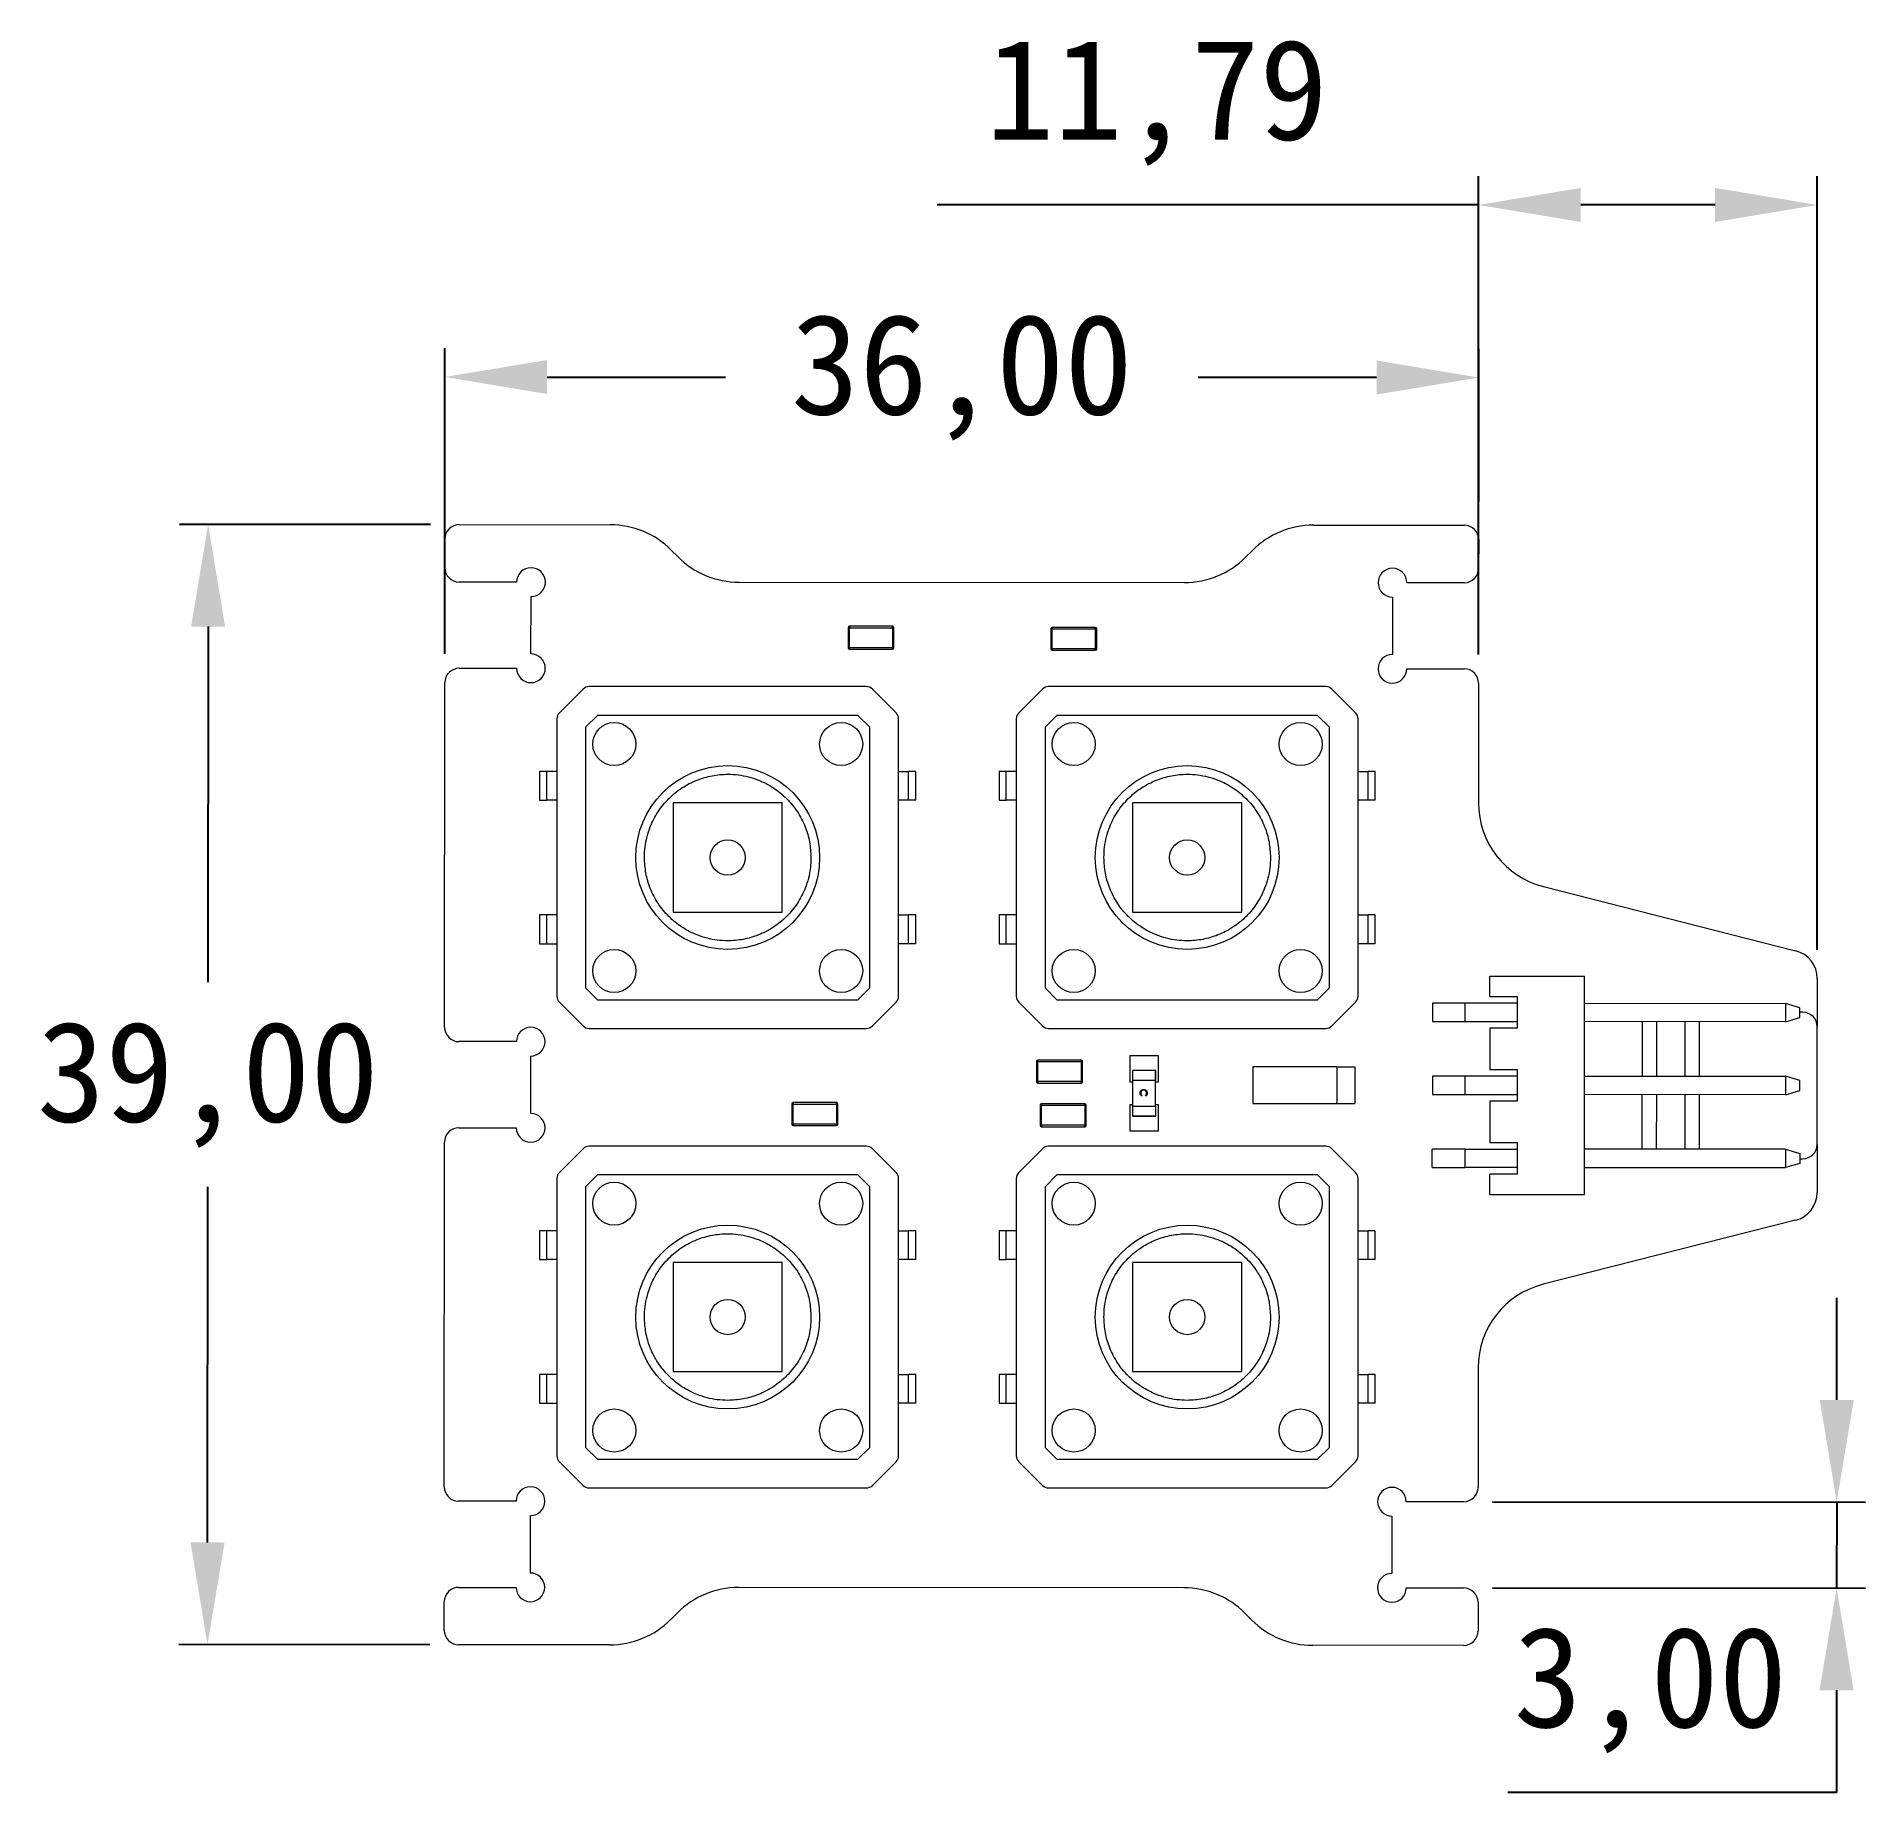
# Model space of a CAD drawing. Header units: millimetres. Extents: x 257.9 to 321.5, y 154.8 to 216.
import ezdxf

# ---------------------------------------------------------------- set-up
doc = ezdxf.new("R2010")
doc.units = ezdxf.units.MM
doc.header["$PDSIZE"] = -1
doc.dimstyles.new('ISO-25', dxfattribs={"dimtxt": 2.5, "dimasz": 2.5, "dimexe": 1.25, "dimexo": 0.625, "dimtad": 1, "dimtxsty": 'Standard', "dimcen": 2.5, "dimadec": 0, "dimazin": 0, "dimtfac": 1, "dimtmove": 0, "dimatfit": 3, "dimfxl": 1, "dimarcsym": 0})

# ---------------------------------------------------------------- blocks, each defined once
blk = doc.blocks.new('*D3')
at = {"color": 0, "lineweight": -2, "transparency": 16777216}
for p, q in [((272.069, 194.458), (272.075, 205.1)), ((308.066, 194.436), (308.073, 205.078)), ((275.63, 204.098), (281.841, 204.094)), ((304.516, 204.081), (298.306, 204.084))]:
    blk.add_line(p, q, dxfattribs=at)
at = {"color": 0, "transparency": 16777216}
for points in [[(275.631, 204.69), (275.63, 203.505), (272.074, 204.1)], [(304.517, 204.673), (304.516, 203.488), (308.072, 204.078)]]:
    blk.add_solid(points, dxfattribs=at)
at = {"layer": 'Defpoints', "color": 0, "transparency": 16777216}
for p in [(308.072, 204.078), (272.068, 193.458), (308.066, 193.436)]:
    blk.add_point(p, dxfattribs=at)
at = {"color": 0, "transparency": 16777216, "insert": (290.073, 204.089), "char_height": 3.5, "attachment_point": 5}
blk.add_mtext('36,00', dxfattribs=at)
blk = doc.blocks.new('*D4')
at = {"color": 0, "lineweight": -2, "transparency": 16777216}
for p, q in [((271.571, 198.958), (262.828, 198.963)), ((263.826, 195.406), (263.819, 183.028)), ((263.807, 163.518), (263.815, 175.897)), ((271.548, 159.958), (262.805, 159.963))]:
    blk.add_line(p, q, dxfattribs=at)
at = {"color": 0, "transparency": 16777216}
for points in [[(263.234, 195.407), (264.419, 195.406), (263.828, 198.962)], [(263.215, 163.519), (264.4, 163.518), (263.805, 159.962)]]:
    blk.add_solid(points, dxfattribs=at)
at = {"layer": 'Defpoints', "color": 0, "transparency": 16777216}
for p in [(272.571, 198.957), (263.805, 159.962), (272.548, 159.957)]:
    blk.add_point(p, dxfattribs=at)
at = {"color": 0, "transparency": 16777216, "insert": (263.817, 179.462), "char_height": 3.5, "attachment_point": 5}
blk.add_mtext('39,00', dxfattribs=at)
blk = doc.blocks.new('*D5')
at = {"color": 0, "lineweight": -2, "transparency": 16777216}
for p, q in [((320.539, 168.485), (320.542, 172.041)), ((308.549, 164.936), (321.537, 164.928)), ((320.537, 164.929), (320.535, 161.929)), ((308.547, 161.936), (321.535, 161.928)), ((320.533, 158.373), (320.531, 154.817)), ((320.531, 154.817), (309.091, 154.817))]:
    blk.add_line(p, q, dxfattribs=at)
at = {"color": 0, "transparency": 16777216}
for points in [[(319.947, 168.485), (321.132, 168.484), (320.537, 164.929)], [(319.941, 158.373), (321.126, 158.372), (320.535, 161.929)]]:
    blk.add_solid(points, dxfattribs=at)
at = {"layer": 'Defpoints', "color": 0, "transparency": 16777216}
for p in [(307.549, 164.936), (307.547, 161.936), (320.535, 161.929)]:
    blk.add_point(p, dxfattribs=at)
at = {"color": 0, "transparency": 16777216, "insert": (314.049, 158.382), "char_height": 3.5, "attachment_point": 5}
blk.add_mtext('3,00', dxfattribs=at)
blk = doc.blocks.new('*D6')
at = {"color": 0, "lineweight": -2, "transparency": 16777216}
for p, q in [((308.066, 194.436), (308.066, 211.088)), ((319.86, 184.151), (319.86, 211.088)), ((308.066, 210.088), (289.212, 210.088)), ((316.304, 210.088), (311.622, 210.088))]:
    blk.add_line(p, q, dxfattribs=at)
at = {"color": 0, "transparency": 16777216}
for points in [[(311.622, 210.681), (311.622, 209.496), (308.066, 210.088)], [(316.304, 210.681), (316.304, 209.496), (319.86, 210.088)]]:
    blk.add_solid(points, dxfattribs=at)
at = {"layer": 'Defpoints', "color": 0, "transparency": 16777216}
for p in [(308.066, 210.088), (308.066, 193.436), (319.86, 183.151)]:
    blk.add_point(p, dxfattribs=at)
at = {"color": 0, "transparency": 16777216, "insert": (296.861, 213.654), "char_height": 3.5, "attachment_point": 5}
blk.add_mtext('11,79', dxfattribs=at)

msp = doc.modelspace()

# ---------------------------------------------------------------- linework, layer by layer
at = {"color": 7, "linetype": 'Continuous', "lineweight": 15}
for p, q in [((272.571, 198.957), (277.829, 198.954)), ((302.314, 198.939), (307.571, 198.936)), ((272.07, 197.458), (272.071, 198.458)), ((279.949, 198.074), (280.192, 197.831)), ((299.949, 197.82), (300.192, 198.062)), ((308.071, 198.436), (308.068, 197.436)), ((274.57, 196.956), (272.57, 196.957)), ((282.313, 196.951), (297.827, 196.942)), ((307.568, 196.936), (305.568, 196.937)), ((275.069, 194.456), (275.07, 196.456)), ((305.068, 196.438), (305.066, 194.438)), ((286.159, 195.37), (286.109, 195.37)), ((286.109, 195.37), (286.109, 194.67)), ((286.159, 195.42), (286.159, 195.37)), ((287.659, 195.42), (286.159, 195.42)), ((286.159, 195.37), (287.659, 195.37)), ((286.159, 194.67), (286.159, 195.37)), ((287.659, 195.37), (287.659, 195.42)), ((287.659, 195.37), (287.659, 194.67)), ((287.709, 195.37), (287.659, 195.37)), ((287.709, 194.67), (287.709, 195.37)), ((293.171, 195.332), (293.171, 194.632)), ((293.221, 195.332), (293.171, 195.332)), ((293.221, 195.382), (293.221, 195.332)), ((294.721, 195.382), (293.221, 195.382)), ((293.221, 194.632), (293.221, 195.332)), ((293.221, 195.332), (294.721, 195.332)), ((294.721, 195.332), (294.721, 195.382)), ((294.721, 195.332), (294.721, 194.632)), ((294.771, 195.332), (294.721, 195.332)), ((294.771, 194.632), (294.771, 195.332)), ((286.109, 194.67), (286.159, 194.67)), ((287.659, 194.67), (286.159, 194.67)), ((286.159, 194.67), (286.159, 194.62)), ((286.159, 194.62), (287.659, 194.62)), ((287.659, 194.67), (287.709, 194.67)), ((287.659, 194.62), (287.659, 194.67)), ((293.171, 194.632), (293.221, 194.632)), ((293.221, 194.632), (293.221, 194.582)), ((294.721, 194.632), (293.221, 194.632)), ((293.221, 194.582), (294.721, 194.582)), ((294.721, 194.582), (294.721, 194.632)), ((294.721, 194.632), (294.771, 194.632)), ((272.568, 193.957), (274.568, 193.956)), ((305.566, 193.937), (307.566, 193.936)), ((272.061, 181.458), (272.068, 193.458)), ((276.882, 193.229), (276.058, 192.405)), ((286.746, 193.317), (277.094, 193.317)), ((287.782, 192.405), (286.958, 193.229)), ((292.882, 193.229), (292.058, 192.405)), ((302.746, 193.317), (293.094, 193.317)), ((303.782, 192.405), (302.958, 193.229)), ((308.066, 193.436), (308.063, 189.269)), ((275.97, 192.193), (275.97, 182.541)), ((277.384, 192.317), (276.97, 191.903)), ((276.97, 191.903), (276.97, 182.831)), ((286.456, 192.317), (277.384, 192.317)), ((286.87, 191.903), (286.456, 192.317)), ((286.87, 182.831), (286.87, 191.903)), ((287.87, 182.541), (287.87, 192.193)), ((291.97, 192.193), (291.97, 182.541)), ((293.384, 192.317), (292.97, 191.903)), ((292.97, 191.903), (292.97, 182.831)), ((302.456, 192.317), (293.384, 192.317)), ((302.87, 191.903), (302.456, 192.317)), ((302.87, 182.831), (302.87, 191.903)), ((303.87, 182.541), (303.87, 192.193)), ((275.37, 190.367), (275.37, 189.367)), ((275.62, 190.367), (275.37, 190.367)), ((275.97, 190.367), (275.62, 190.367)), ((275.62, 189.367), (275.62, 190.367)), ((287.87, 190.367), (288.22, 190.367)), ((288.22, 189.367), (288.22, 190.367)), ((288.47, 190.367), (288.22, 190.367)), ((288.47, 189.367), (288.47, 190.367)), ((291.37, 190.367), (291.37, 189.367)), ((291.62, 190.367), (291.37, 190.367)), ((291.97, 190.367), (291.62, 190.367)), ((291.62, 189.367), (291.62, 190.367)), ((303.87, 190.367), (304.22, 190.367)), ((304.22, 189.367), (304.22, 190.367)), ((304.47, 190.367), (304.22, 190.367)), ((304.47, 189.367), (304.47, 190.367)), ((275.37, 189.367), (275.62, 189.367)), ((275.97, 189.367), (275.62, 189.367)), ((280.02, 189.267), (280.02, 185.467)), ((283.82, 189.267), (280.02, 189.267)), ((283.82, 185.467), (283.82, 189.267)), ((288.22, 189.367), (287.87, 189.367)), ((288.47, 189.367), (288.22, 189.367)), ((291.37, 189.367), (291.62, 189.367)), ((291.97, 189.367), (291.62, 189.367)), ((296.02, 189.267), (296.02, 185.467)), ((299.82, 189.267), (296.02, 189.267)), ((299.82, 185.467), (299.82, 189.267)), ((304.22, 189.367), (303.87, 189.367)), ((304.47, 189.367), (304.22, 189.367)), ((310.322, 186.36), (319.107, 184.121)), ((275.37, 185.367), (275.37, 184.367)), ((275.62, 185.367), (275.37, 185.367)), ((275.97, 185.367), (275.62, 185.367)), ((275.62, 184.367), (275.62, 185.367)), ((280.02, 185.467), (283.82, 185.467)), ((287.87, 185.367), (288.22, 185.367)), ((288.22, 184.367), (288.22, 185.367)), ((288.47, 185.367), (288.22, 185.367)), ((288.47, 184.367), (288.47, 185.367)), ((291.37, 185.367), (291.37, 184.367)), ((291.62, 185.367), (291.37, 185.367)), ((291.97, 185.367), (291.62, 185.367)), ((291.62, 184.367), (291.62, 185.367)), ((296.02, 185.467), (299.82, 185.467)), ((303.87, 185.367), (304.22, 185.367)), ((304.22, 184.367), (304.22, 185.367)), ((304.47, 185.367), (304.22, 185.367)), ((304.47, 184.367), (304.47, 185.367)), ((275.37, 184.367), (275.62, 184.367)), ((275.62, 184.367), (275.97, 184.367)), ((288.22, 184.367), (287.87, 184.367)), ((288.47, 184.367), (288.22, 184.367)), ((291.37, 184.367), (291.62, 184.367)), ((291.62, 184.367), (291.97, 184.367)), ((304.22, 184.367), (303.87, 184.367)), ((304.47, 184.367), (304.22, 184.367)), ((276.97, 182.831), (277.384, 182.417)), ((286.456, 182.417), (286.87, 182.831)), ((292.97, 182.831), (293.384, 182.417)), ((302.456, 182.417), (302.87, 182.831)), ((308.459, 182.526), (308.46, 183.236)), ((308.46, 183.236), (311.76, 183.234)), ((311.755, 175.634), (311.76, 183.234)), ((319.86, 183.151), (319.859, 181.479)), ((276.058, 182.329), (276.882, 181.505)), ((277.384, 182.417), (286.456, 182.417)), ((286.958, 181.505), (287.782, 182.329)), ((292.058, 182.329), (292.882, 181.505)), ((293.384, 182.417), (302.456, 182.417)), ((302.958, 181.505), (303.782, 182.329)), ((306.459, 182.297), (306.459, 181.657)), ((309.409, 182.295), (307.599, 182.296)), ((307.599, 181.656), (307.599, 182.296)), ((308.459, 182.526), (309.409, 182.525)), ((309.409, 182.525), (309.409, 181.425)), ((311.759, 182.294), (318.759, 182.29)), ((318.759, 182.29), (318.759, 181.65)), ((319.259, 182.139), (318.759, 182.29)), ((319.259, 181.799), (319.259, 182.139)), ((307.599, 181.656), (309.409, 181.655)), ((318.759, 181.65), (311.759, 181.654)), ((313.759, 181.653), (313.758, 179.753)), ((314.259, 181.652), (314.258, 179.752)), ((315.258, 179.752), (315.259, 181.652)), ((315.758, 179.751), (315.759, 181.651)), ((318.759, 181.65), (319.259, 181.799)), ((319.359, 181.979), (319.259, 181.979)), ((274.561, 180.956), (272.561, 180.957)), ((277.094, 181.417), (286.746, 181.417)), ((293.094, 181.417), (302.746, 181.417)), ((308.459, 181.426), (308.458, 179.986)), ((309.409, 181.425), (308.459, 181.426)), ((319.856, 177.379), (319.859, 181.479)), ((275.059, 178.456), (275.06, 180.456)), ((292.724, 180.264), (292.674, 180.264)), ((292.674, 180.264), (292.674, 179.564)), ((292.724, 180.314), (292.724, 180.264)), ((294.224, 180.314), (292.724, 180.314)), ((292.724, 179.564), (292.724, 180.264)), ((292.724, 180.264), (294.224, 180.264)), ((294.224, 180.264), (294.224, 180.314)), ((294.274, 180.264), (294.224, 180.264)), ((294.224, 180.264), (294.224, 179.564)), ((294.274, 179.564), (294.274, 180.264)), ((295.926, 180.457), (295.926, 179.557)), ((296.926, 180.457), (295.926, 180.457)), ((296.926, 179.557), (296.926, 180.457)), ((296.021, 179.947), (296.021, 179.607)), ((296.031, 179.947), (296.021, 179.947)), ((296.031, 179.607), (296.021, 179.607)), ((296.031, 179.947), (296.031, 179.957)), ((296.821, 179.957), (296.031, 179.957)), ((296.821, 179.947), (296.031, 179.947)), ((296.031, 179.607), (296.031, 179.947)), ((296.821, 179.607), (296.031, 179.607)), ((296.031, 178.707), (296.031, 179.607)), ((296.821, 179.947), (296.821, 179.957)), ((296.821, 179.607), (296.821, 179.947)), ((296.831, 179.947), (296.821, 179.947)), ((296.831, 179.607), (296.821, 179.607)), ((296.821, 178.707), (296.821, 179.607)), ((296.831, 179.607), (296.831, 179.947)), ((300.206, 180.077), (300.206, 178.807)), ((303.127, 180.077), (300.206, 180.077)), ((303.127, 180.077), (303.762, 180.077)), ((303.127, 180.077), (303.127, 178.807)), ((303.762, 180.077), (303.762, 178.807)), ((306.458, 179.757), (306.457, 179.117)), ((307.597, 179.116), (307.598, 179.756)), ((309.408, 179.755), (307.598, 179.756)), ((308.458, 179.986), (309.408, 179.985)), ((309.408, 179.985), (309.407, 178.885)), ((311.758, 179.754), (318.758, 179.75)), ((318.758, 179.75), (318.757, 179.11)), ((319.258, 179.599), (318.758, 179.75)), ((319.257, 179.259), (319.258, 179.599)), ((292.674, 179.564), (292.724, 179.564)), ((294.224, 179.564), (292.724, 179.564)), ((292.724, 179.564), (292.724, 179.514)), ((292.724, 179.514), (294.224, 179.514)), ((294.224, 179.564), (294.274, 179.564)), ((294.224, 179.514), (294.224, 179.564)), ((295.926, 179.557), (296.031, 179.557)), ((296.343, 179.079), (296.329, 179.06)), ((296.481, 179.06), (296.466, 179.079)), ((296.821, 179.557), (296.926, 179.557)), ((307.597, 179.116), (309.407, 179.115)), ((318.757, 179.11), (311.757, 179.114)), ((313.757, 179.113), (313.756, 177.213)), ((314.257, 179.112), (314.256, 177.212)), ((315.256, 177.212), (315.257, 179.112)), ((315.756, 177.211), (315.757, 179.111)), ((318.757, 179.11), (319.257, 179.259)), ((284.154, 178.783), (284.154, 178.083)), ((284.204, 178.783), (284.154, 178.783)), ((284.204, 178.833), (284.204, 178.783)), ((285.704, 178.833), (284.204, 178.833)), ((284.204, 178.083), (284.204, 178.783)), ((284.204, 178.783), (285.704, 178.783)), ((285.704, 178.783), (285.704, 178.833)), ((285.754, 178.783), (285.704, 178.783)), ((285.704, 178.783), (285.704, 178.083)), ((285.754, 178.083), (285.754, 178.783)), ((292.802, 178.745), (292.802, 178.045)), ((292.852, 178.745), (292.802, 178.745)), ((292.852, 178.795), (292.852, 178.745)), ((294.352, 178.795), (292.852, 178.795)), ((292.852, 178.045), (292.852, 178.745)), ((292.852, 178.745), (294.352, 178.745)), ((294.352, 178.745), (294.352, 178.795)), ((294.352, 178.745), (294.352, 178.045)), ((294.402, 178.745), (294.352, 178.745)), ((294.402, 178.045), (294.402, 178.745)), ((296.031, 178.757), (295.926, 178.757)), ((295.926, 178.757), (295.926, 177.857)), ((296.021, 178.707), (296.021, 178.367)), ((296.021, 178.707), (296.031, 178.707)), ((296.021, 178.367), (296.031, 178.367)), ((296.031, 178.707), (296.821, 178.707)), ((296.031, 178.367), (296.031, 178.707)), ((296.821, 178.367), (296.031, 178.367)), ((296.031, 178.367), (296.031, 178.357)), ((296.031, 178.357), (296.821, 178.357)), ((296.926, 178.757), (296.821, 178.757)), ((296.821, 178.707), (296.821, 178.367)), ((296.821, 178.707), (296.831, 178.707)), ((296.821, 178.367), (296.821, 178.357)), ((296.821, 178.367), (296.831, 178.367)), ((296.831, 178.367), (296.831, 178.707)), ((296.926, 177.857), (296.926, 178.757)), ((300.206, 178.807), (303.127, 178.807)), ((303.127, 178.807), (303.762, 178.807)), ((308.457, 178.886), (308.456, 177.446)), ((309.407, 178.885), (308.457, 178.886)), ((272.559, 177.957), (274.559, 177.956)), ((284.154, 178.083), (284.204, 178.083)), ((285.704, 178.083), (284.204, 178.083)), ((284.204, 178.083), (284.204, 178.033)), ((284.204, 178.033), (285.704, 178.033)), ((285.704, 178.083), (285.754, 178.083)), ((285.704, 178.033), (285.704, 178.083)), ((292.802, 178.045), (292.852, 178.045)), ((292.852, 178.045), (292.852, 177.995)), ((294.352, 178.045), (292.852, 178.045)), ((292.852, 177.995), (294.352, 177.995)), ((294.352, 177.995), (294.352, 178.045)), ((294.352, 178.045), (294.402, 178.045)), ((295.926, 177.857), (296.926, 177.857)), ((272.051, 165.458), (272.058, 177.458)), ((276.882, 177.229), (276.058, 176.405)), ((286.746, 177.317), (277.094, 177.317)), ((287.782, 176.405), (286.958, 177.229)), ((292.882, 177.229), (292.058, 176.405)), ((302.746, 177.317), (293.094, 177.317)), ((303.782, 176.405), (302.958, 177.229)), ((306.456, 176.577), (306.456, 177.217)), ((307.596, 177.216), (309.406, 177.215)), ((307.596, 176.576), (307.596, 177.216)), ((308.456, 177.446), (309.406, 177.445)), ((309.406, 177.445), (309.406, 176.345)), ((318.756, 177.21), (311.756, 177.214)), ((318.756, 177.21), (318.756, 176.57)), ((318.756, 177.21), (319.256, 177.059)), ((319.256, 177.059), (319.256, 176.719)), ((319.856, 177.379), (319.855, 175.707)), ((309.406, 176.575), (307.596, 176.576)), ((311.756, 176.574), (318.756, 176.57)), ((319.256, 176.719), (318.756, 176.57)), ((319.256, 176.879), (319.356, 176.879)), ((275.97, 176.193), (275.97, 166.541)), ((277.384, 176.317), (276.97, 175.903)), ((276.97, 175.903), (276.97, 166.831)), ((286.456, 176.317), (277.384, 176.317)), ((286.87, 175.903), (286.456, 176.317)), ((286.87, 166.831), (286.87, 175.903)), ((287.87, 166.541), (287.87, 176.193)), ((291.97, 176.193), (291.97, 166.541)), ((293.384, 176.317), (292.97, 175.903)), ((292.97, 175.903), (292.97, 166.831)), ((302.456, 176.317), (293.384, 176.317)), ((302.87, 175.903), (302.456, 176.317)), ((302.87, 166.831), (302.87, 175.903)), ((303.87, 166.541), (303.87, 176.193)), ((308.455, 175.636), (308.456, 176.346)), ((309.406, 176.345), (308.456, 176.346)), ((308.455, 175.636), (311.755, 175.634)), ((319.101, 174.738), (310.314, 172.509)), ((275.37, 174.367), (275.37, 173.367)), ((275.62, 174.367), (275.37, 174.367)), ((275.62, 173.367), (275.62, 174.367)), ((275.97, 174.367), (275.62, 174.367)), ((287.87, 174.367), (288.22, 174.367)), ((288.22, 173.367), (288.22, 174.367)), ((288.47, 174.367), (288.22, 174.367)), ((288.47, 173.367), (288.47, 174.367)), ((291.37, 174.367), (291.37, 173.367)), ((291.62, 174.367), (291.37, 174.367)), ((291.97, 174.367), (291.62, 174.367)), ((291.62, 173.367), (291.62, 174.367)), ((303.87, 174.367), (304.22, 174.367)), ((304.22, 173.367), (304.22, 174.367)), ((304.47, 174.367), (304.22, 174.367)), ((304.47, 173.367), (304.47, 174.367)), ((275.37, 173.367), (275.62, 173.367)), ((275.97, 173.367), (275.62, 173.367)), ((280.02, 173.267), (280.02, 169.467)), ((283.82, 173.267), (280.02, 173.267)), ((283.82, 169.467), (283.82, 173.267)), ((288.22, 173.367), (287.87, 173.367)), ((288.47, 173.367), (288.22, 173.367)), ((291.37, 173.367), (291.62, 173.367)), ((291.97, 173.367), (291.62, 173.367)), ((296.02, 173.267), (296.02, 169.467)), ((299.82, 173.267), (296.02, 173.267)), ((299.82, 169.467), (299.82, 173.267)), ((304.22, 173.367), (303.87, 173.367)), ((304.47, 173.367), (304.22, 173.367)), ((280.02, 169.467), (283.82, 169.467)), ((296.02, 169.467), (299.82, 169.467)), ((308.052, 169.603), (308.049, 165.436)), ((275.37, 169.367), (275.37, 168.367)), ((275.62, 169.367), (275.37, 169.367)), ((275.97, 169.367), (275.62, 169.367)), ((275.62, 168.367), (275.62, 169.367)), ((287.87, 169.367), (288.22, 169.367)), ((288.22, 168.367), (288.22, 169.367)), ((288.47, 169.367), (288.22, 169.367)), ((288.47, 168.367), (288.47, 169.367)), ((291.37, 169.367), (291.37, 168.367)), ((291.62, 169.367), (291.37, 169.367)), ((291.62, 168.367), (291.62, 169.367)), ((291.97, 169.367), (291.62, 169.367)), ((303.87, 169.367), (304.22, 169.367)), ((304.22, 168.367), (304.22, 169.367)), ((304.47, 169.367), (304.22, 169.367)), ((304.47, 168.367), (304.47, 169.367)), ((275.37, 168.367), (275.62, 168.367)), ((275.62, 168.367), (275.97, 168.367)), ((288.22, 168.367), (287.87, 168.367)), ((288.47, 168.367), (288.22, 168.367)), ((291.37, 168.367), (291.62, 168.367)), ((291.62, 168.367), (291.97, 168.367)), ((304.22, 168.367), (303.87, 168.367)), ((304.47, 168.367), (304.22, 168.367)), ((276.058, 166.329), (276.882, 165.505)), ((276.97, 166.831), (277.384, 166.417)), ((277.384, 166.417), (286.456, 166.417)), ((286.456, 166.417), (286.87, 166.831)), ((286.958, 165.505), (287.782, 166.329)), ((292.058, 166.329), (292.882, 165.505)), ((292.97, 166.831), (293.384, 166.417)), ((293.384, 166.417), (302.456, 166.417)), ((302.456, 166.417), (302.87, 166.831)), ((302.958, 165.505), (303.782, 166.329)), ((274.551, 164.956), (272.551, 164.957)), ((277.094, 165.417), (286.746, 165.417)), ((293.094, 165.417), (302.746, 165.417)), ((275.049, 162.456), (275.051, 164.456)), ((305.049, 164.438), (305.047, 162.438)), ((307.549, 164.936), (305.549, 164.937)), ((272.549, 161.957), (274.549, 161.956)), ((297.807, 161.942), (282.292, 161.951)), ((305.547, 161.937), (307.547, 161.936)), ((272.048, 160.458), (272.049, 161.458)), ((308.049, 161.436), (308.048, 160.436)), ((280.17, 161.074), (279.927, 160.831)), ((300.17, 160.819), (299.927, 161.062)), ((277.805, 159.954), (272.548, 159.957)), ((307.548, 159.936), (302.291, 159.939))]:
    msp.add_line(p, q, dxfattribs=at)
at = {"color": 7, "linetype": 'Continuous', "lineweight": 15, "flags": 128}
for points in [[(307.599, 182.296), (307.377, 182.296), (307.163, 182.297), (306.966, 182.297), (306.793, 182.297), (306.651, 182.297), (306.546, 182.297), (306.481, 182.297), (306.459, 182.297)], [(306.459, 181.657), (306.481, 181.657), (306.546, 181.657), (306.651, 181.657), (306.793, 181.657), (306.966, 181.657), (307.163, 181.657), (307.376, 181.656), (307.599, 181.656)], [(307.598, 179.756), (307.375, 179.756), (307.161, 179.757), (306.964, 179.757), (306.792, 179.757), (306.65, 179.757), (306.544, 179.757), (306.48, 179.757), (306.458, 179.757)], [(306.457, 179.117), (306.479, 179.117), (306.544, 179.117), (306.649, 179.117), (306.791, 179.117), (306.964, 179.117), (307.161, 179.117), (307.375, 179.116), (307.597, 179.116)], [(307.596, 177.216), (307.374, 177.216), (307.16, 177.217), (306.963, 177.217), (306.79, 177.217), (306.648, 177.217), (306.543, 177.217), (306.478, 177.217), (306.456, 177.217)], [(306.456, 176.577), (306.478, 176.577), (306.543, 176.577), (306.648, 176.577), (306.79, 176.577), (306.962, 176.577), (307.16, 176.577), (307.373, 176.576), (307.596, 176.576)]]:
    msp.add_lwpolyline(points, dxfattribs=at)
at = {"color": 7, "linetype": 'Continuous', "lineweight": 15}
for centre, radius in [((277.97, 191.317), 0.75), ((285.87, 191.317), 0.75), ((293.97, 191.317), 0.75), ((301.87, 191.317), 0.75), ((281.92, 187.367), 3.2), ((297.92, 187.367), 3.2), ((281.92, 187.367), 0.613), ((297.92, 187.367), 0.613), ((277.97, 183.417), 0.75), ((285.87, 183.417), 0.75), ((293.97, 183.417), 0.75), ((301.87, 183.417), 0.75), ((277.97, 175.317), 0.75), ((285.87, 175.317), 0.75), ((293.97, 175.317), 0.75), ((301.87, 175.317), 0.75), ((281.92, 171.367), 3.2), ((297.92, 171.367), 3.2), ((281.92, 171.367), 0.613), ((297.92, 171.367), 0.613), ((277.97, 167.417), 0.75), ((285.87, 167.417), 0.75), ((293.97, 167.417), 0.75), ((301.87, 167.417), 0.75)]:
    msp.add_circle(centre, radius, dxfattribs=at)
for centre, radius, start, end in [((272.571, 198.457), 0.5, 89.96574, 179.96574), ((277.827, 195.954), 3, 44.96574, 89.96574), ((302.312, 195.939), 3, 89.96574, 134.96574), ((307.571, 198.436), 0.5, 359.96574, 89.96574), ((272.57, 197.457), 0.5, 179.96574, 269.96574), ((275.07, 196.956), 0.5, 269.96574, 179.96574), ((282.315, 199.951), 3, 224.96574, 269.96574), ((297.829, 199.942), 3, 269.96574, 314.96574), ((305.068, 196.938), 0.5, 359.96574, 269.96574), ((307.568, 197.436), 0.5, 269.96574, 359.96574), ((286.159, 195.37), 0.05, 90, 180), ((287.659, 195.37), 0.05, 0, 90), ((293.221, 195.332), 0.05, 90, 180), ((294.721, 195.332), 0.05, 0, 90), ((275.068, 193.956), 0.5, 179.96574, 89.96574), ((286.159, 194.67), 0.05, 180, 270), ((287.659, 194.67), 0.05, 270, 0), ((293.221, 194.632), 0.05, 180, 270), ((294.721, 194.632), 0.05, 270, 0), ((305.066, 193.938), 0.5, 89.96574, 359.96574), ((272.568, 193.457), 0.5, 89.96574, 179.96574), ((307.566, 193.436), 0.5, 359.96574, 89.96574), ((277.094, 193.017), 0.3, 90, 135), ((286.746, 193.017), 0.3, 45, 90), ((293.094, 193.017), 0.3, 90, 135), ((302.746, 193.017), 0.3, 45, 90), ((276.27, 192.193), 0.3, 135, 180), ((287.57, 192.193), 0.3, 0, 45), ((292.27, 192.193), 0.3, 135, 180), ((303.57, 192.193), 0.3, 0, 45), ((311.063, 189.267), 3, 179.96574, 255.70123), ((318.86, 183.152), 1, 359.96574, 75.70123), ((276.27, 182.541), 0.3, 180, 225), ((287.57, 182.541), 0.3, 315, 0), ((292.27, 182.541), 0.3, 180, 225), ((303.57, 182.541), 0.3, 315, 0), ((277.094, 181.717), 0.3, 225, 270), ((286.746, 181.717), 0.3, 270, 315), ((293.094, 181.717), 0.3, 225, 270), ((302.746, 181.717), 0.3, 270, 315), ((319.359, 181.479), 0.5, 359.96574, 89.96574), ((272.561, 181.457), 0.5, 179.96574, 269.96574), ((275.061, 180.956), 0.5, 269.96574, 179.96574), ((292.724, 180.264), 0.05, 90, 180), ((294.224, 180.264), 0.05, 0, 90), ((296.031, 179.947), 0.01, 90, 180), ((296.821, 179.947), 0.01, 0, 90), ((292.724, 179.564), 0.05, 180, 270), ((294.224, 179.564), 0.05, 270, 0), ((275.059, 177.956), 0.5, 179.96574, 89.96574), ((284.204, 178.783), 0.05, 90, 180), ((285.704, 178.783), 0.05, 0, 90), ((292.852, 178.745), 0.05, 90, 180), ((294.352, 178.745), 0.05, 0, 90), ((296.031, 178.367), 0.01, 180, 270), ((296.821, 178.367), 0.01, 270, 0), ((272.558, 177.457), 0.5, 89.96574, 179.96574), ((284.204, 178.083), 0.05, 180, 270), ((285.704, 178.083), 0.05, 270, 0), ((292.852, 178.045), 0.05, 180, 270), ((294.352, 178.045), 0.05, 270, 0), ((277.094, 177.017), 0.3, 90, 135), ((286.746, 177.017), 0.3, 45, 90), ((293.094, 177.017), 0.3, 90, 135), ((302.746, 177.017), 0.3, 45, 90), ((319.356, 177.379), 0.5, 269.96574, 359.96574), ((276.27, 176.193), 0.3, 135, 180), ((287.57, 176.193), 0.3, 0, 45), ((292.27, 176.193), 0.3, 135, 180), ((303.57, 176.193), 0.3, 0, 45), ((318.855, 175.707), 1, 284.23026, 359.96574), ((311.052, 169.601), 3, 104.23026, 179.96574), ((276.27, 166.541), 0.3, 180, 225), ((287.57, 166.541), 0.3, 315, 0), ((292.27, 166.541), 0.3, 180, 225), ((303.57, 166.541), 0.3, 315, 0), ((272.551, 165.457), 0.5, 179.96574, 269.96574), ((275.051, 164.956), 0.5, 269.96574, 179.96574), ((277.094, 165.717), 0.3, 225, 270), ((286.746, 165.717), 0.3, 270, 315), ((293.094, 165.717), 0.3, 225, 270), ((302.746, 165.717), 0.3, 270, 315), ((305.049, 164.938), 0.5, 359.96574, 269.96574), ((307.549, 165.436), 0.5, 269.96574, 359.96574), ((275.049, 161.956), 0.5, 179.96574, 89.96574), ((305.047, 161.938), 0.5, 89.96574, 359.96574), ((272.549, 161.457), 0.5, 89.96574, 179.96574), ((282.29, 158.951), 3, 89.96574, 134.96574), ((297.805, 158.942), 3, 44.96574, 89.96574), ((307.549, 161.436), 0.5, 359.96524, 90.20681), ((277.807, 162.954), 3, 269.96574, 314.96574), ((302.292, 162.939), 3, 224.96574, 269.96574), ((272.548, 160.457), 0.5, 179.96574, 269.96574), ((307.548, 160.436), 0.5, 269.96574, 359.96574)]:
    msp.add_arc(centre, radius, start, end, dxfattribs=at)
for points, knots in [([(279.02, 187.367), (279.024, 187.489), (279.033, 187.732), (279.104, 188.09), (279.24, 188.509), (279.478, 188.971), (279.855, 189.431), (280.239, 189.746), (280.58, 189.945), (280.926, 190.102), (281.373, 190.234), (281.86, 190.278), (282.284, 190.252), (282.643, 190.184), (283.062, 190.047), (283.524, 189.809), (283.984, 189.432), (284.299, 189.048), (284.498, 188.707), (284.655, 188.361), (284.791, 187.914), (284.81, 187.55), (284.82, 187.367)], [0, 0, 0, 0, 0.040139, 0.079945, 0.120057, 0.185002, 0.250006, 0.314951, 0.347316, 0.380039, 0.43999, 0.499999, 0.5401, 0.579906, 0.620058, 0.685003, 0.750007, 0.814952, 0.847317, 0.880041, 0.939976, 1, 1, 1, 1]), ([(295.02, 187.367), (295.024, 187.489), (295.033, 187.732), (295.104, 188.09), (295.24, 188.509), (295.478, 188.971), (295.855, 189.431), (296.239, 189.746), (296.58, 189.945), (296.926, 190.102), (297.373, 190.234), (297.86, 190.278), (298.284, 190.252), (298.643, 190.184), (299.062, 190.047), (299.524, 189.809), (299.984, 189.432), (300.299, 189.048), (300.498, 188.707), (300.655, 188.361), (300.791, 187.914), (300.81, 187.55), (300.82, 187.367)], [0, 0, 0, 0, 0.040139, 0.079945, 0.120057, 0.185002, 0.250006, 0.314951, 0.347316, 0.380039, 0.43999, 0.499999, 0.5401, 0.579906, 0.620058, 0.685003, 0.750007, 0.814952, 0.847317, 0.880041, 0.939976, 1, 1, 1, 1]), ([(284.82, 187.367), (284.816, 187.245), (284.807, 187.003), (284.736, 186.644), (284.6, 186.225), (284.362, 185.763), (283.985, 185.303), (283.601, 184.988), (283.26, 184.789), (282.914, 184.632), (282.467, 184.501), (281.98, 184.456), (281.556, 184.482), (281.197, 184.55), (280.778, 184.687), (280.316, 184.925), (279.856, 185.302), (279.541, 185.686), (279.342, 186.027), (279.185, 186.373), (279.049, 186.82), (279.03, 187.185), (279.02, 187.367)], [0, 0, 0, 0, 0.040139, 0.079945, 0.120057, 0.185002, 0.250006, 0.314951, 0.347315, 0.380039, 0.43999, 0.499999, 0.5401, 0.579906, 0.620059, 0.685003, 0.750007, 0.814952, 0.847317, 0.880041, 0.939976, 1, 1, 1, 1]), ([(300.82, 187.367), (300.816, 187.245), (300.807, 187.003), (300.736, 186.644), (300.6, 186.225), (300.362, 185.763), (299.985, 185.303), (299.601, 184.988), (299.26, 184.789), (298.914, 184.632), (298.467, 184.501), (297.98, 184.456), (297.556, 184.482), (297.197, 184.55), (296.778, 184.687), (296.316, 184.925), (295.856, 185.302), (295.541, 185.686), (295.342, 186.027), (295.185, 186.373), (295.049, 186.82), (295.03, 187.185), (295.02, 187.367)], [0, 0, 0, 0, 0.040139, 0.079945, 0.120057, 0.185002, 0.250006, 0.31495, 0.347315, 0.380039, 0.43999, 0.499999, 0.5401, 0.579906, 0.620059, 0.685003, 0.750007, 0.814952, 0.847317, 0.880041, 0.939976, 1, 1, 1, 1]), ([(296.279, 179.165), (296.279, 179.171), (296.279, 179.191), (296.288, 179.226), (296.307, 179.251), (296.319, 179.262), (296.321, 179.264)], [0, 0, 0, 0, 0.180925, 0.546286, 0.946311, 1, 1, 1, 1]), ([(296.329, 179.06), (296.324, 179.064), (296.308, 179.077), (296.289, 179.106), (296.279, 179.138), (296.279, 179.158), (296.279, 179.165)], [0, 0, 0, 0, 0.166911, 0.499569, 0.84255, 1, 1, 1, 1]), ([(296.404, 179.272), (296.398, 179.272), (296.38, 179.271), (296.354, 179.261), (296.329, 179.24), (296.31, 179.212), (296.304, 179.185), (296.303, 179.169), (296.303, 179.165)], [0, 0, 0, 0, 0.1216, 0.314507, 0.504493, 0.709415, 0.920401, 1, 1, 1, 1]), ([(296.303, 179.165), (296.303, 179.158), (296.304, 179.139), (296.315, 179.11), (296.332, 179.089), (296.342, 179.08), (296.343, 179.079)], [0, 0, 0, 0, 0.2055259, 0.5793438, 0.9424389, 1, 1, 1, 1]), ([(296.321, 179.264), (296.326, 179.268), (296.342, 179.28), (296.371, 179.292), (296.395, 179.293), (296.406, 179.294)], [0, 0, 0, 0, 0.216323, 0.654396, 1, 1, 1, 1]), ([(296.506, 179.166), (296.506, 179.173), (296.505, 179.192), (296.494, 179.222), (296.471, 179.251), (296.44, 179.269), (296.416, 179.271), (296.404, 179.272)], [0, 0, 0, 0, 0.12273, 0.348193, 0.574861, 0.784023, 1, 1, 1, 1]), ([(296.406, 179.294), (296.413, 179.294), (296.433, 179.293), (296.466, 179.282), (296.498, 179.257), (296.522, 179.222), (296.53, 179.189), (296.531, 179.17), (296.531, 179.165)], [0, 0, 0, 0, 0.100191, 0.303231, 0.503582, 0.711285, 0.921671, 1, 1, 1, 1]), ([(296.466, 179.079), (296.471, 179.083), (296.484, 179.095), (296.5, 179.121), (296.506, 179.147), (296.506, 179.162), (296.506, 179.166)], [0, 0, 0, 0, 0.202444, 0.53646, 0.883617, 1, 1, 1, 1]), ([(296.531, 179.165), (296.531, 179.158), (296.53, 179.138), (296.52, 179.104), (296.5, 179.076), (296.485, 179.063), (296.481, 179.06)], [0, 0, 0, 0, 0.166554, 0.50293, 0.87309, 1, 1, 1, 1]), ([(279.02, 171.367), (279.024, 171.489), (279.033, 171.732), (279.104, 172.09), (279.24, 172.509), (279.478, 172.971), (279.855, 173.431), (280.239, 173.746), (280.58, 173.945), (280.926, 174.102), (281.373, 174.234), (281.86, 174.278), (282.284, 174.252), (282.643, 174.184), (283.062, 174.047), (283.524, 173.809), (283.984, 173.432), (284.299, 173.048), (284.498, 172.707), (284.655, 172.361), (284.791, 171.914), (284.81, 171.549), (284.82, 171.367)], [0, 0, 0, 0, 0.040139, 0.079945, 0.120057, 0.185002, 0.250006, 0.314951, 0.347316, 0.380039, 0.43999, 0.499999, 0.5401, 0.579906, 0.620059, 0.685003, 0.750007, 0.814952, 0.847317, 0.880041, 0.939976, 1, 1, 1, 1]), ([(295.02, 171.367), (295.024, 171.489), (295.033, 171.732), (295.104, 172.09), (295.24, 172.509), (295.478, 172.971), (295.855, 173.431), (296.239, 173.746), (296.58, 173.945), (296.926, 174.102), (297.373, 174.234), (297.86, 174.278), (298.284, 174.252), (298.643, 174.184), (299.062, 174.047), (299.524, 173.809), (299.984, 173.432), (300.299, 173.048), (300.498, 172.707), (300.655, 172.361), (300.791, 171.914), (300.81, 171.549), (300.82, 171.367)], [0, 0, 0, 0, 0.040139, 0.079945, 0.120057, 0.185002, 0.250006, 0.314951, 0.347316, 0.380039, 0.43999, 0.499999, 0.5401, 0.579906, 0.620058, 0.685003, 0.750007, 0.814952, 0.847317, 0.880041, 0.939976, 1, 1, 1, 1]), ([(284.82, 171.367), (284.816, 171.245), (284.807, 171.003), (284.736, 170.644), (284.6, 170.225), (284.362, 169.763), (283.985, 169.303), (283.601, 168.988), (283.26, 168.789), (282.914, 168.632), (282.467, 168.501), (281.98, 168.456), (281.556, 168.482), (281.197, 168.55), (280.778, 168.687), (280.316, 168.925), (279.856, 169.302), (279.541, 169.686), (279.342, 170.027), (279.185, 170.373), (279.049, 170.82), (279.03, 171.185), (279.02, 171.367)], [0, 0, 0, 0, 0.040139, 0.079945, 0.120057, 0.185002, 0.250006, 0.314951, 0.347316, 0.380039, 0.43999, 0.499999, 0.5401, 0.579906, 0.620059, 0.685003, 0.750007, 0.814952, 0.847317, 0.880041, 0.939976, 1, 1, 1, 1]), ([(300.82, 171.367), (300.816, 171.245), (300.807, 171.003), (300.736, 170.644), (300.6, 170.225), (300.362, 169.763), (299.985, 169.303), (299.601, 168.988), (299.26, 168.789), (298.914, 168.632), (298.467, 168.501), (297.98, 168.456), (297.556, 168.482), (297.197, 168.55), (296.778, 168.687), (296.316, 168.925), (295.856, 169.302), (295.541, 169.686), (295.342, 170.027), (295.185, 170.373), (295.049, 170.82), (295.03, 171.185), (295.02, 171.367)], [0, 0, 0, 0, 0.040139, 0.079945, 0.120057, 0.185002, 0.250006, 0.314951, 0.347316, 0.380039, 0.43999, 0.499999, 0.5401, 0.579906, 0.620059, 0.685003, 0.750007, 0.814952, 0.847317, 0.880041, 0.939976, 1, 1, 1, 1])]:
    msp.add_open_spline(points, degree=3, knots=knots, dxfattribs=at)

# ---------------------------------------------------------------- dimensions: what is measured, and where the dimension line sits
dim = msp.add_linear_dim(base=(308.066, 210.088), p1=(319.86, 183.151), p2=(308.066, 193.436), dimstyle='ISO-25', override={"dimtxt": 3.5, "dimasz": 3.556, "dimexe": 1, "dimexo": 1, "dimgap": 1.524, "dimtih": 1, "dimtoh": 1, "dimzin": 0, "dimadec": 2, "dimtzin": 0})
dim.commit()
dim.dimension.update_dxf_attribs({"geometry": '*D6', "text_midpoint": (296.861, 213.654)})
for p1, p2, distance, picture, middle in [((272.068, 193.458), (308.066, 193.436), 10.642, '*D3', (290.073, 204.089)), ((272.571, 198.957), (272.548, 159.957), -8.743, '*D4', (263.817, 179.462)), ((307.549, 164.936), (307.547, 161.936), 12.988, '*D5', (314.049, 158.382))]:
    dim = msp.add_aligned_dim(p1=p1, p2=p2, distance=distance, dimstyle='ISO-25', override={"dimtxt": 3.5, "dimasz": 3.556, "dimexe": 1, "dimexo": 1, "dimgap": 1.524, "dimtih": 1, "dimtoh": 1, "dimzin": 0, "dimadec": 2, "dimtzin": 0})
    dim.commit()
    dim.dimension.update_dxf_attribs({"geometry": picture, "text_midpoint": middle})

doc.saveas('drawing.dxf')
